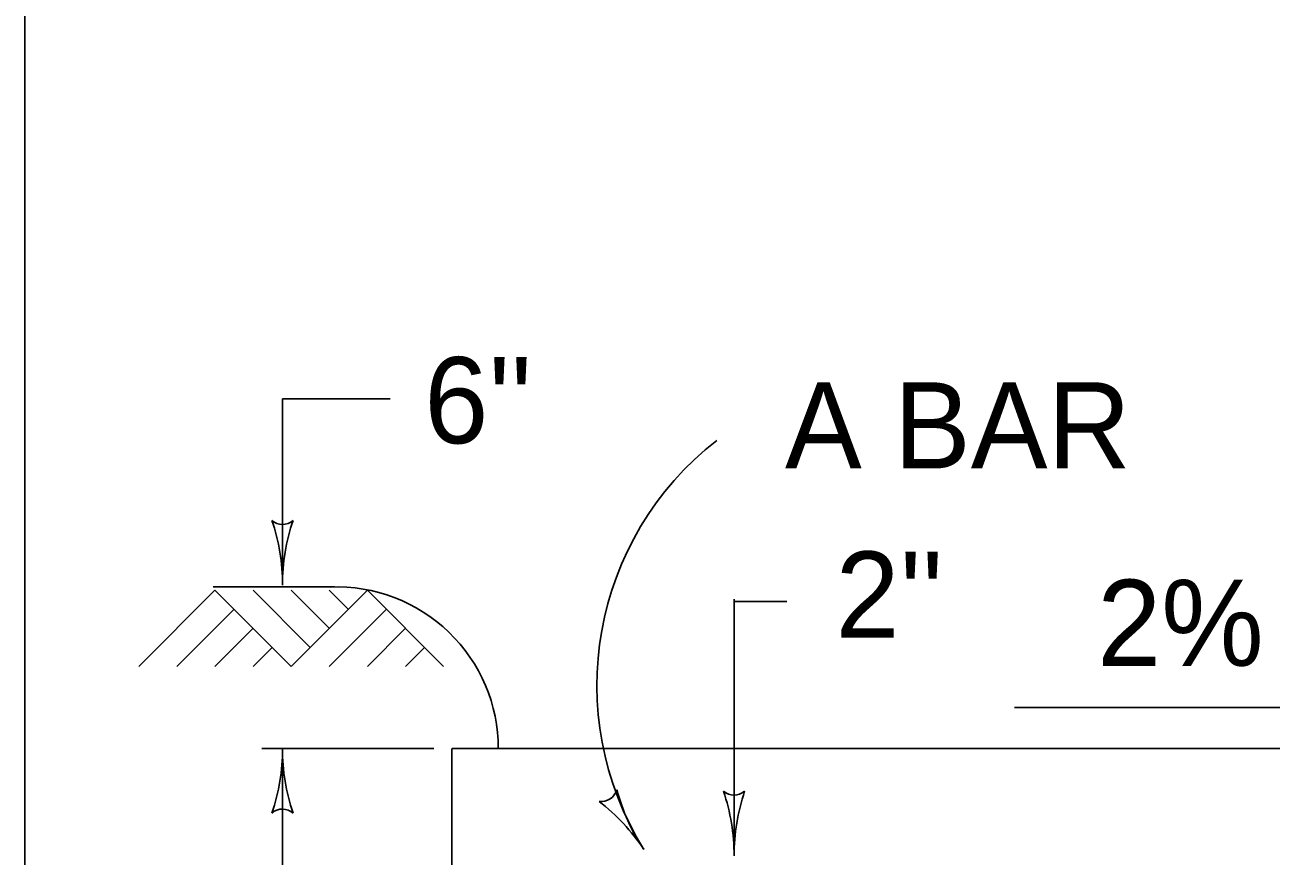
# Model space of a CAD drawing. Extents: x 1007 to 1035.5, y 1000.5 to 1021.5.
# Drawn here: x 1007 to 1009.891, y 1010.597 to 1012.525 of the extents above; entities that cross this region are included whole.
import ezdxf

# ---------------------------------------------------------------- set-up
doc = ezdxf.new("R2010")
doc.units = 0
for name, color, linetype in [('Level 1', 7, 'Continuous'), ('Level 10', 7, 'Continuous'), ('Level 11', 7, 'Continuous'), ('Level 5', 7, 'Continuous')]:
    doc.layers.add(name, color=color, linetype=linetype)

msp = doc.modelspace()

# ---------------------------------------------------------------- linework, layer by layer
at = {"layer": 'Level 1'}
for p, q in [((1007.437, 1011.222), (1007.7091, 1011.222)), ((1007.7091, 1011.222), (1007.7183, 1011.222)), ((1007.2643, 1011.0373), (1007.441, 1011.2141)), ((1007.441, 1011.2141), (1007.6178, 1011.0373)), ((1007.5295, 1011.2141), (1007.662, 1011.0815)), ((1007.6178, 1011.0373), (1007.7946, 1011.2141)), ((1007.6178, 1011.2141), (1007.7062, 1011.1257)), ((1007.7062, 1011.2141), (1007.7504, 1011.1698)), ((1007.7946, 1011.2141), (1007.9714, 1011.0373)), ((1007.3527, 1011.0373), (1007.4853, 1011.1698)), ((1007.7063, 1011.0373), (1007.8388, 1011.1698)), ((1007.441, 1011.0373), (1007.5294, 1011.1257)), ((1007.7946, 1011.0373), (1007.883, 1011.1257)), ((1007.5294, 1011.0373), (1007.5736, 1011.0815)), ((1007.883, 1011.0373), (1007.9272, 1011.0815)), ((1007.9904, 1010.847), (1007.9904, 1009.347)), ((1007.9916, 1010.847), (1010.9904, 1010.847))]:
    msp.add_line(p, q, dxfattribs=at)
for centre, radius, start, end in [((1007.5977, 1011.4042), 0.0375, 228.7746, 310.8913), ((1007.1289, 1011.226), 0.4688, 0, 18.6688), ((1007.5977, 1011.4042), 0.0375, 228.7746, 310.8913), ((1007.1289, 1011.226), 0.4688, 0, 18.6688), ((1008.0664, 1011.226), 0.4688, 161.3472, 179.9939), ((1008.0664, 1011.226), 0.4688, 161.3472, 179.9939), ((1007.1289, 1011.226), 0.4688, 359.9878, 0), ((1007.1289, 1011.226), 0.4688, 359.9878, 0), ((1007.7234, 1010.8467), 0.375, 359.9137, 92.1769), ((1007.1289, 1010.847), 0.4688, 341.3472, 359.9939), ((1008.0664, 1010.847), 0.4688, 179.9878, 180), ((1008.0664, 1010.847), 0.4688, 180, 198.6688), ((1008.3372, 1010.7613), 0.0375, 262.4647, 344.5814), ((1008.3372, 1010.7613), 0.0375, 262.4647, 344.5814), ((1008.826, 1010.8729), 0.4687, 195.0372, 213.684), ((1008.826, 1010.8729), 0.4687, 195.0372, 213.684), ((1008.6454, 1010.776), 0.0375, 228.7746, 310.8913), ((1008.1766, 1010.5978), 0.4688, 0, 18.6688), ((1008.6454, 1010.776), 0.0375, 228.7746, 310.8913), ((1008.1766, 1010.5978), 0.4688, 0, 18.6688), ((1009.1141, 1010.5978), 0.4688, 161.3472, 179.9939), ((1009.1141, 1010.5978), 0.4688, 161.3472, 179.9939), ((1007.5976, 1010.6688), 0.0375, 48.7746, 130.8913), ((1008.046, 1010.3529), 0.4687, 33.6901, 52.3589), ((1008.046, 1010.3529), 0.4687, 33.6901, 52.3589), ((1008.046, 1010.3529), 0.4687, 33.6778, 33.6901), ((1008.046, 1010.3529), 0.4687, 33.6778, 33.6901), ((1008.1766, 1010.5978), 0.4688, 359.9878, 0), ((1008.1766, 1010.5978), 0.4688, 359.9878, 0)]:
    msp.add_arc(centre, radius, start, end, dxfattribs=at)
at = {"layer": 'Level 10'}
msp.add_line((1007, 1021.5), (1007, 1000.5), dxfattribs=at)
at = {"layer": 'Level 11'}
msp.add_lwpolyline([(1007, 1000.5), (1035.5, 1000.5), (1035.5, 1021.5), (1007, 1021.5)], close=True, dxfattribs=at)
at = {"layer": 'Level 5'}
for p, q in [((1007.5977, 1011.226), (1007.5977, 1011.6577)), ((1007.5977, 1011.6577), (1007.8477, 1011.6577)), ((1008.6453, 1011.1931), (1008.6453, 1010.5978)), ((1008.6453, 1011.1881), (1008.7677, 1011.1881)), ((1009.296, 1010.9417), (1010.8297, 1010.9417)), ((1007.949, 1010.847), (1007.5494, 1010.847)), ((1007.5977, 1010.847), (1007.5977, 1010.5153))]:
    msp.add_line(p, q, dxfattribs=at)
msp.add_arc((1009.0471, 1010.9934), 0.7198, 127.8629, 211.9076, dxfattribs=at)

# ---------------------------------------------------------------- texts
at = {"layer": 'Level 1'}
for s, p in [("6''", (1007.9266, 1011.5548)), ('A BAR', (1008.7634, 1011.4964)), ("2''", (1008.8807, 1011.1038)), ('2% MIN.', (1009.4879, 1011.0383))]:
    msp.add_text(s, height=0.2, dxfattribs=at).set_placement(p)

doc.saveas('drawing.dxf')
